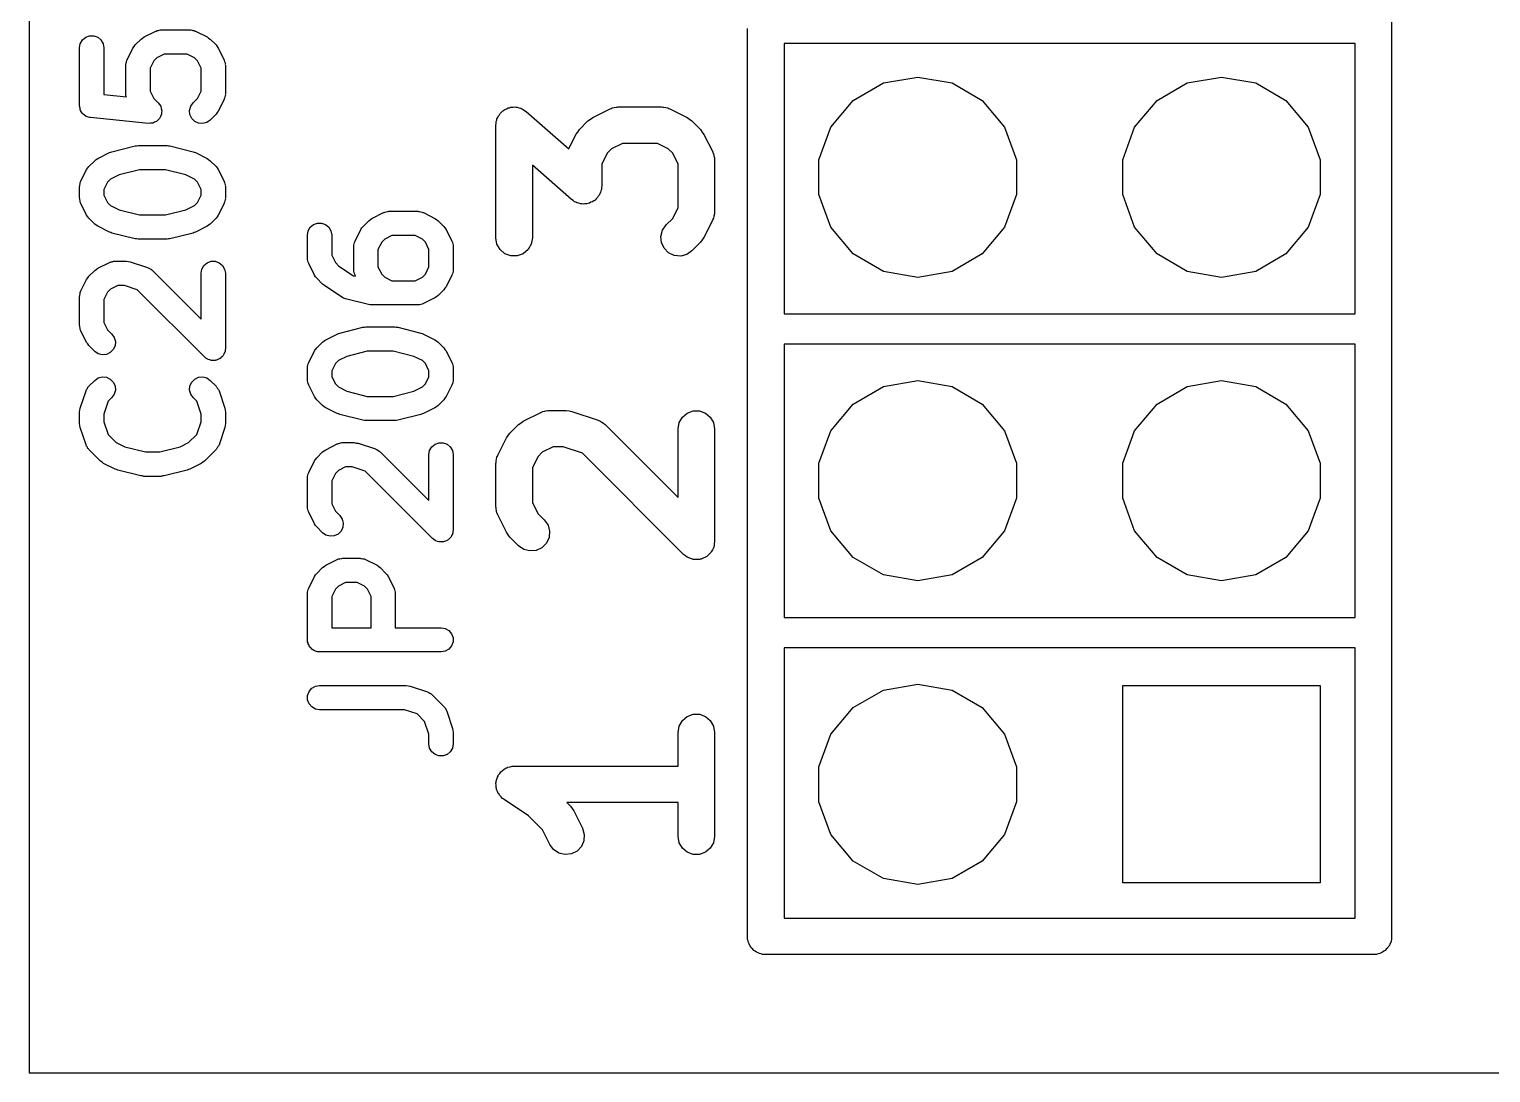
# Model space of a CAD drawing. Extents: x 51 to 149, y -134 to -32.
# Drawn here: x 127.19 to 139.41, y -124.33 to -115.6 of the extents above; entities that cross this region are included whole.
import ezdxf

# ---------------------------------------------------------------- set-up
doc = ezdxf.new("R2010")
doc.units = 0
doc.header["$MEASUREMENT"] = 0
doc.layers.add('BLACK', color=7, linetype='CONTINUOUS')

msp = doc.modelspace()

# ---------------------------------------------------------------- linework, layer by layer
at = {"layer": 'BLACK', "linetype": 'CONTINUOUS'}
for p, q in [((127.191, -114.427), (127.191, -124.333)), ((133.198, -123.163), (133.198, -115.597)), ((138.582, -115.543), (138.582, -123.217)), ((127.612, -115.757), (127.618, -115.723)), ((127.618, -115.723), (127.636, -115.692)), ((127.636, -115.692), (127.663, -115.669)), ((127.663, -115.669), (127.696, -115.657)), ((127.696, -115.657), (127.731, -115.657)), ((127.731, -115.657), (127.764, -115.669)), ((127.764, -115.669), (127.791, -115.692)), ((127.791, -115.692), (127.809, -115.723)), ((127.809, -115.723), (127.815, -115.757)), ((128.077, -115.734), (128.126, -115.686)), ((128.126, -115.686), (128.139, -115.676)), ((128.139, -115.676), (128.152, -115.667)), ((128.152, -115.667), (128.249, -115.618)), ((128.249, -115.618), (128.254, -115.617)), ((128.254, -115.617), (128.259, -115.614)), ((128.259, -115.614), (128.271, -115.612)), ((128.271, -115.612), (128.283, -115.608)), ((128.283, -115.608), (128.288, -115.609)), ((128.288, -115.609), (128.294, -115.607)), ((128.294, -115.607), (128.536, -115.607)), ((128.536, -115.607), (128.542, -115.609)), ((128.542, -115.609), (128.548, -115.608)), ((128.548, -115.608), (128.559, -115.612)), ((128.559, -115.612), (128.571, -115.614)), ((128.571, -115.614), (128.576, -115.617)), ((128.576, -115.617), (128.582, -115.618)), ((128.582, -115.618), (128.678, -115.667)), ((128.678, -115.667), (128.691, -115.676)), ((128.691, -115.676), (128.705, -115.686)), ((128.705, -115.686), (128.753, -115.734)), ((133.502, -115.722), (133.502, -117.983)), ((138.278, -115.722), (133.502, -115.722)), ((138.278, -117.983), (138.278, -115.722)), ((127.612, -116.241), (127.612, -115.757)), ((127.815, -115.757), (127.815, -116.149)), ((128.01, -115.857), (128.058, -115.76)), ((128.058, -115.76), (128.068, -115.747)), ((128.068, -115.747), (128.077, -115.734)), ((128.258, -115.841), (128.233, -115.866)), ((128.318, -115.811), (128.258, -115.841)), ((128.512, -115.811), (128.318, -115.811)), ((128.573, -115.841), (128.512, -115.811)), ((128.598, -115.866), (128.573, -115.841)), ((128.753, -115.734), (128.762, -115.747)), ((128.762, -115.747), (128.772, -115.76)), ((128.772, -115.76), (128.82, -115.857)), ((127.999, -115.903), (128, -115.897)), ((127.999, -116.145), (127.999, -115.903)), ((128, -115.891), (128.003, -115.88)), ((128, -115.897), (128, -115.891)), ((128.003, -115.88), (128.005, -115.868)), ((128.005, -115.868), (128.008, -115.863)), ((128.008, -115.863), (128.01, -115.857)), ((128.233, -115.866), (128.202, -115.927)), ((128.202, -115.927), (128.202, -116.121)), ((128.628, -115.927), (128.598, -115.866)), ((128.628, -116.121), (128.628, -115.927)), ((128.82, -115.857), (128.822, -115.863)), ((128.822, -115.863), (128.825, -115.868)), ((128.825, -115.868), (128.827, -115.88)), ((128.827, -115.88), (128.831, -115.891)), ((128.831, -115.891), (128.83, -115.897)), ((128.83, -115.897), (128.831, -115.903)), ((128.831, -115.903), (128.831, -116.145)), ((134.081, -116.198), (134.333, -116.052)), ((134.333, -116.052), (134.62, -116.002)), ((134.62, -116.002), (134.907, -116.052)), ((134.907, -116.052), (135.159, -116.198)), ((136.621, -116.198), (136.873, -116.052)), ((136.873, -116.052), (137.16, -116.002)), ((137.16, -116.002), (137.447, -116.052)), ((137.447, -116.052), (137.699, -116.198)), ((127.815, -116.149), (128.003, -116.168)), ((128, -116.15), (127.999, -116.145)), ((128, -116.156), (128, -116.15)), ((128.003, -116.168), (128, -116.156)), ((128.003, -116.168), (128.003, -116.168)), ((128.202, -116.121), (128.233, -116.181)), ((128.233, -116.181), (128.269, -116.218)), ((128.561, -116.218), (128.598, -116.181)), ((128.598, -116.181), (128.628, -116.121)), ((128.82, -116.19), (128.772, -116.287)), ((128.822, -116.184), (128.82, -116.19)), ((128.825, -116.179), (128.822, -116.184)), ((128.827, -116.168), (128.825, -116.179)), ((128.831, -116.156), (128.827, -116.168)), ((128.831, -116.145), (128.83, -116.15)), ((128.83, -116.15), (128.831, -116.156)), ((133.894, -116.421), (134.081, -116.198)), ((135.159, -116.198), (135.346, -116.421)), ((136.434, -116.421), (136.621, -116.198)), ((137.699, -116.198), (137.886, -116.421)), ((127.613, -116.245), (127.612, -116.241)), ((127.612, -116.249), (127.613, -116.245)), ((127.616, -116.262), (127.612, -116.249)), ((127.618, -116.276), (127.616, -116.262)), ((127.62, -116.279), (127.618, -116.276)), ((127.621, -116.283), (127.62, -116.279)), ((127.629, -116.295), (127.621, -116.283)), ((127.636, -116.307), (127.629, -116.295)), ((127.639, -116.309), (127.636, -116.307)), ((127.641, -116.312), (127.639, -116.309)), ((127.652, -116.32), (127.641, -116.312)), ((127.663, -116.329), (127.652, -116.32)), ((127.666, -116.331), (127.663, -116.329)), ((127.67, -116.333), (127.666, -116.331)), ((127.683, -116.337), (127.67, -116.333)), ((127.696, -116.341), (127.683, -116.337)), ((128.269, -116.218), (128.27, -116.218)), ((128.27, -116.218), (128.27, -116.219)), ((128.27, -116.219), (128.28, -116.233)), ((128.28, -116.233), (128.29, -116.247)), ((128.288, -116.332), (128.281, -116.348)), ((128.295, -116.317), (128.288, -116.332)), ((128.29, -116.247), (128.29, -116.247)), ((128.29, -116.247), (128.29, -116.248)), ((128.29, -116.248), (128.294, -116.264)), ((128.294, -116.264), (128.299, -116.281)), ((128.296, -116.316), (128.295, -116.317)), ((128.295, -116.317), (128.295, -116.317)), ((128.297, -116.299), (128.296, -116.316)), ((128.299, -116.282), (128.297, -116.299)), ((128.299, -116.281), (128.299, -116.281)), ((128.299, -116.281), (128.299, -116.282)), ((128.532, -116.281), (128.541, -116.247)), ((128.535, -116.316), (128.532, -116.281)), ((128.55, -116.348), (128.535, -116.316)), ((128.541, -116.247), (128.561, -116.218)), ((128.753, -116.313), (128.705, -116.362)), ((128.762, -116.3), (128.753, -116.313)), ((128.772, -116.287), (128.762, -116.3)), ((131.102, -116.352), (131.11, -116.34)), ((131.11, -116.34), (131.115, -116.326)), ((131.115, -116.326), (131.123, -116.317)), ((131.123, -116.317), (131.129, -116.307)), ((131.129, -116.307), (131.14, -116.297)), ((131.14, -116.297), (131.15, -116.286)), ((131.15, -116.286), (131.16, -116.28)), ((131.16, -116.28), (131.169, -116.273)), ((131.169, -116.273), (131.183, -116.267)), ((131.183, -116.267), (131.196, -116.26)), ((131.196, -116.26), (131.208, -116.259)), ((131.208, -116.259), (131.219, -116.254)), ((131.219, -116.254), (131.234, -116.254)), ((131.234, -116.254), (131.249, -116.252)), ((131.249, -116.252), (131.26, -116.254)), ((131.26, -116.254), (131.272, -116.254)), ((131.272, -116.254), (131.286, -116.26)), ((131.286, -116.26), (131.301, -116.262)), ((131.301, -116.262), (131.311, -116.269)), ((131.311, -116.269), (131.322, -116.273)), ((131.322, -116.273), (131.333, -116.282)), ((131.333, -116.282), (131.346, -116.29)), ((131.346, -116.29), (131.702, -116.602)), ((131.903, -116.341), (132.048, -116.268)), ((132.048, -116.268), (132.057, -116.266)), ((132.057, -116.266), (132.064, -116.261)), ((132.064, -116.261), (132.082, -116.258)), ((132.082, -116.258), (132.099, -116.253)), ((132.099, -116.253), (132.108, -116.254)), ((132.108, -116.254), (132.116, -116.252)), ((132.116, -116.252), (132.479, -116.252)), ((132.479, -116.252), (132.488, -116.254)), ((132.488, -116.254), (132.497, -116.253)), ((132.497, -116.253), (132.514, -116.258)), ((132.514, -116.258), (132.531, -116.261)), ((132.531, -116.261), (132.539, -116.266)), ((132.539, -116.266), (132.547, -116.268)), ((132.547, -116.268), (132.692, -116.341)), ((127.7, -116.341), (127.696, -116.341)), ((127.704, -116.342), (127.7, -116.341)), ((128.187, -116.391), (127.704, -116.342)), ((128.188, -116.391), (128.187, -116.391)), ((128.189, -116.391), (128.188, -116.391)), ((128.205, -116.389), (128.189, -116.391)), ((128.223, -116.388), (128.205, -116.389)), ((128.224, -116.388), (128.223, -116.388)), ((128.223, -116.388), (128.223, -116.388)), ((128.239, -116.381), (128.224, -116.388)), ((128.255, -116.374), (128.239, -116.381)), ((128.256, -116.373), (128.255, -116.373)), ((128.255, -116.373), (128.255, -116.374)), ((128.268, -116.361), (128.256, -116.373)), ((128.28, -116.349), (128.268, -116.361)), ((128.281, -116.348), (128.28, -116.348)), ((128.28, -116.348), (128.28, -116.349)), ((128.575, -116.373), (128.55, -116.348)), ((128.607, -116.388), (128.575, -116.373)), ((128.642, -116.391), (128.607, -116.388)), ((128.676, -116.382), (128.642, -116.391)), ((128.705, -116.362), (128.676, -116.382)), ((131.093, -116.405), (131.096, -116.39)), ((131.093, -117.348), (131.093, -116.405)), ((131.096, -116.375), (131.1, -116.364)), ((131.096, -116.39), (131.096, -116.375)), ((131.1, -116.364), (131.102, -116.352)), ((131.762, -116.482), (131.777, -116.462)), ((131.777, -116.462), (131.791, -116.442)), ((131.791, -116.442), (131.863, -116.369)), ((131.863, -116.369), (131.883, -116.355)), ((131.883, -116.355), (131.903, -116.341)), ((132.692, -116.341), (132.712, -116.355)), ((132.712, -116.355), (132.732, -116.369)), ((132.732, -116.369), (132.805, -116.442)), ((132.805, -116.442), (132.819, -116.462)), ((132.819, -116.462), (132.833, -116.482)), ((133.794, -116.694), (133.894, -116.421)), ((135.346, -116.421), (135.445, -116.694)), ((136.334, -116.694), (136.434, -116.421)), ((137.886, -116.421), (137.986, -116.694)), ((127.882, -116.627), (128.076, -116.578)), ((128.076, -116.578), (128.088, -116.577)), ((128.088, -116.577), (128.101, -116.575)), ((128.101, -116.575), (128.343, -116.575)), ((128.343, -116.575), (128.355, -116.577)), ((128.355, -116.577), (128.367, -116.578)), ((128.367, -116.578), (128.561, -116.627)), ((131.702, -116.602), (131.762, -116.482)), ((132.152, -116.557), (132.061, -116.602)), ((132.443, -116.557), (132.152, -116.557)), ((132.534, -116.602), (132.443, -116.557)), ((132.833, -116.482), (132.906, -116.627)), ((127.69, -116.75), (127.739, -116.702)), ((127.739, -116.702), (127.752, -116.692)), ((127.752, -116.692), (127.765, -116.683)), ((127.765, -116.683), (127.862, -116.634)), ((127.862, -116.634), (127.872, -116.631)), ((127.872, -116.631), (127.882, -116.627)), ((128.561, -116.627), (128.571, -116.631)), ((128.571, -116.631), (128.582, -116.634)), ((128.582, -116.634), (128.678, -116.683)), ((128.678, -116.683), (128.691, -116.692)), ((128.691, -116.692), (128.705, -116.702)), ((128.705, -116.702), (128.753, -116.75)), ((132.024, -116.64), (131.978, -116.731)), ((132.061, -116.602), (132.024, -116.64)), ((132.572, -116.64), (132.534, -116.602)), ((132.617, -116.731), (132.572, -116.64)), ((132.906, -116.627), (132.908, -116.635)), ((132.908, -116.635), (132.913, -116.643)), ((132.913, -116.643), (132.916, -116.66)), ((132.916, -116.66), (132.921, -116.677)), ((132.921, -116.677), (132.92, -116.686)), ((132.92, -116.686), (132.922, -116.695)), ((132.922, -116.695), (132.922, -117.13)), ((133.794, -116.986), (133.794, -116.694)), ((135.445, -116.694), (135.445, -116.986)), ((136.334, -116.986), (136.334, -116.694)), ((137.986, -116.694), (137.986, -116.986)), ((127.623, -116.873), (127.671, -116.776)), ((127.671, -116.776), (127.681, -116.763)), ((127.681, -116.763), (127.69, -116.75)), ((127.943, -116.821), (127.871, -116.857)), ((128.113, -116.778), (127.943, -116.821)), ((128.33, -116.778), (128.113, -116.778)), ((128.501, -116.821), (128.33, -116.778)), ((128.573, -116.857), (128.501, -116.821)), ((128.753, -116.75), (128.762, -116.763)), ((128.762, -116.763), (128.772, -116.776)), ((128.772, -116.776), (128.82, -116.873)), ((131.726, -117.027), (131.398, -116.74)), ((131.398, -116.74), (131.398, -117.348)), ((131.978, -116.731), (131.978, -116.913)), ((132.617, -117.094), (132.617, -116.731)), ((127.612, -116.919), (127.613, -116.913)), ((127.612, -117.015), (127.612, -116.919)), ((127.613, -116.907), (127.616, -116.896)), ((127.613, -116.913), (127.613, -116.907)), ((127.616, -116.896), (127.618, -116.884)), ((127.618, -116.884), (127.621, -116.879)), ((127.621, -116.879), (127.623, -116.873)), ((127.846, -116.882), (127.815, -116.943)), ((127.815, -116.943), (127.815, -116.991)), ((127.871, -116.857), (127.846, -116.882)), ((128.598, -116.882), (128.573, -116.857)), ((128.628, -116.943), (128.598, -116.882)), ((128.628, -116.991), (128.628, -116.943)), ((128.82, -116.873), (128.822, -116.879)), ((128.822, -116.879), (128.825, -116.884)), ((128.825, -116.884), (128.827, -116.896)), ((128.827, -116.896), (128.831, -116.907)), ((128.831, -116.907), (128.83, -116.913)), ((128.83, -116.913), (128.831, -116.919)), ((128.831, -116.919), (128.831, -117.015)), ((131.976, -116.942), (131.971, -116.953)), ((131.978, -116.913), (131.976, -116.927)), ((131.976, -116.927), (131.976, -116.942)), ((127.613, -117.021), (127.612, -117.015)), ((127.613, -117.027), (127.613, -117.021)), ((127.616, -117.038), (127.613, -117.027)), ((127.618, -117.05), (127.616, -117.038)), ((127.621, -117.055), (127.618, -117.05)), ((127.623, -117.061), (127.621, -117.055)), ((127.671, -117.158), (127.623, -117.061)), ((127.815, -116.991), (127.846, -117.052)), ((127.846, -117.052), (127.871, -117.077)), ((128.573, -117.077), (128.598, -117.052)), ((128.598, -117.052), (128.628, -116.991)), ((128.82, -117.061), (128.772, -117.158)), ((128.822, -117.055), (128.82, -117.061)), ((128.825, -117.05), (128.822, -117.055)), ((128.827, -117.038), (128.825, -117.05)), ((128.831, -117.027), (128.827, -117.038)), ((128.831, -117.015), (128.83, -117.021)), ((128.83, -117.021), (128.831, -117.027)), ((131.738, -117.035), (131.726, -117.027)), ((131.75, -117.045), (131.738, -117.035)), ((131.761, -117.049), (131.75, -117.045)), ((131.771, -117.055), (131.761, -117.049)), ((131.786, -117.058), (131.771, -117.055)), ((131.8, -117.063), (131.786, -117.058)), ((131.811, -117.063), (131.8, -117.063)), ((131.823, -117.065), (131.811, -117.063)), ((131.838, -117.063), (131.823, -117.065)), ((131.852, -117.063), (131.838, -117.063)), ((131.864, -117.059), (131.852, -117.063)), ((131.875, -117.057), (131.864, -117.059)), ((131.888, -117.05), (131.875, -117.057)), ((131.902, -117.045), (131.888, -117.05)), ((131.911, -117.037), (131.902, -117.045)), ((131.922, -117.031), (131.911, -117.037)), ((131.931, -117.02), (131.922, -117.031)), ((131.943, -117.011), (131.931, -117.02)), ((131.949, -117), (131.943, -117.011)), ((131.956, -116.991), (131.949, -117)), ((131.962, -116.978), (131.956, -116.991)), ((131.969, -116.965), (131.962, -116.978)), ((131.971, -116.953), (131.969, -116.965)), ((133.894, -117.259), (133.794, -116.986)), ((135.445, -116.986), (135.346, -117.259)), ((136.434, -117.259), (136.334, -116.986)), ((137.986, -116.986), (137.886, -117.259)), ((127.681, -117.171), (127.671, -117.158)), ((127.69, -117.184), (127.681, -117.171)), ((127.739, -117.232), (127.69, -117.184)), ((127.871, -117.077), (127.943, -117.113)), ((127.943, -117.113), (128.113, -117.156)), ((128.113, -117.156), (128.33, -117.156)), ((128.33, -117.156), (128.501, -117.113)), ((128.501, -117.113), (128.573, -117.077)), ((128.753, -117.184), (128.705, -117.232)), ((128.762, -117.171), (128.753, -117.184)), ((128.772, -117.158), (128.762, -117.171)), ((130.031, -117.204), (130.044, -117.194)), ((130.044, -117.194), (130.057, -117.185)), ((130.057, -117.185), (130.154, -117.136)), ((130.154, -117.136), (130.159, -117.135)), ((130.159, -117.135), (130.164, -117.132)), ((130.164, -117.132), (130.176, -117.13)), ((130.176, -117.13), (130.188, -117.126)), ((130.188, -117.126), (130.193, -117.126)), ((130.193, -117.126), (130.199, -117.125)), ((130.199, -117.125), (130.441, -117.125)), ((130.441, -117.125), (130.447, -117.126)), ((130.447, -117.126), (130.453, -117.126)), ((130.453, -117.126), (130.464, -117.13)), ((130.464, -117.13), (130.476, -117.132)), ((130.476, -117.132), (130.481, -117.135)), ((130.481, -117.135), (130.487, -117.136)), ((130.487, -117.136), (130.583, -117.185)), ((130.583, -117.185), (130.596, -117.194)), ((130.596, -117.194), (130.61, -117.204)), ((132.517, -117.24), (132.572, -117.185)), ((132.572, -117.185), (132.617, -117.094)), ((132.908, -117.19), (132.906, -117.198)), ((132.913, -117.182), (132.908, -117.19)), ((132.916, -117.165), (132.913, -117.182)), ((132.921, -117.148), (132.916, -117.165)), ((132.922, -117.13), (132.92, -117.139)), ((132.92, -117.139), (132.921, -117.148)), ((127.752, -117.242), (127.739, -117.232)), ((127.765, -117.251), (127.752, -117.242)), ((127.862, -117.3), (127.765, -117.251)), ((127.872, -117.303), (127.862, -117.3)), ((127.882, -117.307), (127.872, -117.303)), ((128.076, -117.356), (127.882, -117.307)), ((128.561, -117.307), (128.367, -117.356)), ((128.571, -117.303), (128.561, -117.307)), ((128.582, -117.3), (128.571, -117.303)), ((128.678, -117.251), (128.582, -117.3)), ((128.691, -117.242), (128.678, -117.251)), ((128.705, -117.232), (128.691, -117.242)), ((129.517, -117.324), (129.523, -117.289)), ((129.523, -117.289), (129.541, -117.259)), ((129.541, -117.259), (129.568, -117.236)), ((129.568, -117.236), (129.601, -117.224)), ((129.601, -117.224), (129.636, -117.224)), ((129.636, -117.224), (129.669, -117.236)), ((129.669, -117.236), (129.696, -117.259)), ((129.696, -117.259), (129.714, -117.289)), ((129.714, -117.289), (129.72, -117.324)), ((129.915, -117.375), (129.963, -117.278)), ((129.963, -117.278), (129.973, -117.265)), ((129.973, -117.265), (129.982, -117.252)), ((129.982, -117.252), (130.031, -117.204)), ((130.61, -117.204), (130.658, -117.252)), ((130.658, -117.252), (130.667, -117.265)), ((130.667, -117.265), (130.677, -117.278)), ((130.677, -117.278), (130.725, -117.375)), ((132.472, -117.335), (132.486, -117.284)), ((132.486, -117.284), (132.517, -117.24)), ((132.906, -117.198), (132.833, -117.344)), ((134.081, -117.482), (133.894, -117.259)), ((135.346, -117.259), (135.159, -117.482)), ((136.621, -117.482), (136.434, -117.259)), ((137.886, -117.259), (137.699, -117.482)), ((128.088, -117.357), (128.076, -117.356)), ((128.101, -117.359), (128.088, -117.357)), ((128.343, -117.359), (128.101, -117.359)), ((128.355, -117.357), (128.343, -117.359)), ((128.367, -117.356), (128.355, -117.357)), ((129.517, -117.517), (129.517, -117.324)), ((129.72, -117.324), (129.72, -117.493)), ((129.904, -117.421), (129.905, -117.415)), ((129.904, -117.614), (129.904, -117.421)), ((129.905, -117.409), (129.908, -117.398)), ((129.905, -117.415), (129.905, -117.409)), ((129.908, -117.398), (129.91, -117.386)), ((129.91, -117.386), (129.913, -117.381)), ((129.913, -117.381), (129.915, -117.375)), ((130.138, -117.384), (130.107, -117.445)), ((130.163, -117.359), (130.138, -117.384)), ((130.223, -117.329), (130.163, -117.359)), ((130.417, -117.329), (130.223, -117.329)), ((130.478, -117.359), (130.417, -117.329)), ((130.503, -117.384), (130.478, -117.359)), ((130.533, -117.445), (130.503, -117.384)), ((130.725, -117.375), (130.727, -117.381)), ((130.727, -117.381), (130.73, -117.386)), ((130.73, -117.386), (130.732, -117.398)), ((130.732, -117.398), (130.736, -117.409)), ((130.736, -117.409), (130.735, -117.415)), ((130.735, -117.415), (130.736, -117.421)), ((130.736, -117.421), (130.736, -117.614)), ((131.102, -117.4), (131.093, -117.348)), ((131.129, -117.446), (131.102, -117.4)), ((131.389, -117.4), (131.362, -117.446)), ((131.398, -117.348), (131.389, -117.4)), ((132.477, -117.387), (132.472, -117.335)), ((132.499, -117.435), (132.477, -117.387)), ((132.537, -117.473), (132.499, -117.435)), ((132.805, -117.383), (132.732, -117.456)), ((132.819, -117.363), (132.805, -117.383)), ((132.833, -117.344), (132.819, -117.363)), ((127.765, -117.602), (127.862, -117.553)), ((127.862, -117.553), (127.867, -117.552)), ((127.867, -117.552), (127.872, -117.549)), ((127.872, -117.549), (127.884, -117.547)), ((127.884, -117.547), (127.896, -117.543)), ((127.896, -117.543), (127.901, -117.544)), ((127.901, -117.544), (127.907, -117.543)), ((127.907, -117.543), (128.004, -117.543)), ((128.004, -117.543), (128.02, -117.546)), ((128.02, -117.546), (128.036, -117.548)), ((128.036, -117.548), (128.181, -117.596)), ((128.652, -117.579), (128.679, -117.556)), ((128.679, -117.556), (128.712, -117.544)), ((128.712, -117.544), (128.747, -117.544)), ((128.747, -117.544), (128.78, -117.556)), ((128.78, -117.556), (128.807, -117.579)), ((129.518, -117.523), (129.517, -117.517)), ((129.518, -117.529), (129.518, -117.523)), ((129.521, -117.54), (129.518, -117.529)), ((129.523, -117.552), (129.521, -117.54)), ((129.526, -117.557), (129.523, -117.552)), ((129.528, -117.563), (129.526, -117.557)), ((129.72, -117.493), (129.751, -117.554)), ((129.751, -117.554), (129.78, -117.584)), ((130.107, -117.445), (130.107, -117.59)), ((130.533, -117.59), (130.533, -117.445)), ((131.169, -117.48), (131.129, -117.446)), ((131.219, -117.498), (131.169, -117.48)), ((131.272, -117.498), (131.219, -117.498)), ((131.322, -117.48), (131.272, -117.498)), ((131.362, -117.446), (131.322, -117.48)), ((132.585, -117.495), (132.537, -117.473)), ((132.638, -117.5), (132.585, -117.495)), ((132.689, -117.486), (132.638, -117.5)), ((132.732, -117.456), (132.689, -117.486)), ((134.333, -117.628), (134.081, -117.482)), ((135.159, -117.482), (134.907, -117.628)), ((136.873, -117.628), (136.621, -117.482)), ((137.699, -117.482), (137.447, -117.628)), ((127.671, -117.696), (127.681, -117.683)), ((127.681, -117.683), (127.69, -117.669)), ((127.69, -117.669), (127.739, -117.621)), ((127.739, -117.621), (127.752, -117.612)), ((127.752, -117.612), (127.765, -117.602)), ((128.181, -117.596), (128.186, -117.599)), ((128.186, -117.599), (128.192, -117.601)), ((128.192, -117.601), (128.202, -117.607)), ((128.202, -117.607), (128.212, -117.613)), ((128.212, -117.613), (128.216, -117.618)), ((128.216, -117.618), (128.221, -117.621)), ((128.221, -117.621), (128.628, -118.028)), ((128.628, -117.644), (128.634, -117.61)), ((128.628, -118.028), (128.628, -117.644)), ((128.634, -117.61), (128.652, -117.579)), ((128.807, -117.579), (128.825, -117.61)), ((128.825, -117.61), (128.831, -117.644)), ((128.831, -117.644), (128.831, -118.273)), ((129.576, -117.66), (129.528, -117.563)), ((129.586, -117.673), (129.576, -117.66)), ((129.595, -117.686), (129.586, -117.673)), ((129.78, -117.584), (129.902, -117.665)), ((129.902, -117.665), (129.92, -117.669)), ((129.905, -117.62), (129.904, -117.614)), ((129.905, -117.626), (129.905, -117.62)), ((129.908, -117.637), (129.905, -117.626)), ((129.91, -117.649), (129.908, -117.637)), ((129.913, -117.654), (129.91, -117.649)), ((129.915, -117.66), (129.913, -117.654)), ((129.92, -117.669), (129.915, -117.66)), ((130.107, -117.59), (130.138, -117.651)), ((130.138, -117.651), (130.163, -117.676)), ((130.163, -117.676), (130.223, -117.706)), ((130.417, -117.706), (130.478, -117.676)), ((130.478, -117.676), (130.503, -117.651)), ((130.503, -117.651), (130.533, -117.59)), ((130.725, -117.66), (130.677, -117.756)), ((130.727, -117.654), (130.725, -117.66)), ((130.73, -117.649), (130.727, -117.654)), ((130.732, -117.637), (130.73, -117.649)), ((130.736, -117.626), (130.732, -117.637)), ((130.736, -117.614), (130.735, -117.62)), ((130.735, -117.62), (130.736, -117.626)), ((134.62, -117.678), (134.333, -117.628)), ((134.907, -117.628), (134.62, -117.678)), ((137.16, -117.678), (136.873, -117.628)), ((137.447, -117.628), (137.16, -117.678)), ((127.616, -117.815), (127.618, -117.803)), ((127.618, -117.803), (127.621, -117.798)), ((127.621, -117.798), (127.623, -117.792)), ((127.623, -117.792), (127.671, -117.696)), ((127.846, -117.801), (127.815, -117.862)), ((127.871, -117.776), (127.846, -117.801)), ((127.931, -117.746), (127.871, -117.776)), ((127.987, -117.746), (127.931, -117.746)), ((128.094, -117.782), (127.987, -117.746)), ((128.658, -118.345), (128.094, -117.782)), ((129.644, -117.734), (129.595, -117.686)), ((129.652, -117.74), (129.644, -117.734)), ((129.659, -117.747), (129.652, -117.74)), ((129.804, -117.844), (129.659, -117.747)), ((130.223, -117.706), (130.417, -117.706)), ((130.658, -117.783), (130.61, -117.831)), ((130.667, -117.769), (130.658, -117.783)), ((130.677, -117.756), (130.667, -117.769)), ((127.612, -117.838), (127.613, -117.832)), ((127.612, -118.08), (127.612, -117.838)), ((127.613, -117.826), (127.616, -117.815)), ((127.613, -117.832), (127.613, -117.826)), ((127.815, -117.862), (127.815, -118.056)), ((129.82, -117.851), (129.804, -117.844)), ((129.836, -117.858), (129.82, -117.851)), ((130.029, -117.906), (129.836, -117.858)), ((130.042, -117.907), (130.029, -117.906)), ((130.054, -117.909), (130.042, -117.907)), ((130.441, -117.909), (130.054, -117.909)), ((130.447, -117.908), (130.441, -117.909)), ((130.453, -117.909), (130.447, -117.908)), ((130.464, -117.905), (130.453, -117.909)), ((130.476, -117.903), (130.464, -117.905)), ((130.481, -117.9), (130.476, -117.903)), ((130.487, -117.898), (130.481, -117.9)), ((130.583, -117.85), (130.487, -117.898)), ((130.596, -117.84), (130.583, -117.85)), ((130.61, -117.831), (130.596, -117.84)), ((133.502, -117.983), (138.278, -117.983)), ((127.613, -118.086), (127.612, -118.08)), ((127.613, -118.091), (127.613, -118.086)), ((127.616, -118.103), (127.613, -118.091)), ((127.618, -118.115), (127.616, -118.103)), ((127.621, -118.12), (127.618, -118.115)), ((127.623, -118.125), (127.621, -118.12)), ((127.671, -118.222), (127.623, -118.125)), ((127.815, -118.056), (127.846, -118.116)), ((127.846, -118.116), (127.882, -118.153)), ((127.882, -118.153), (127.902, -118.182)), ((129.67, -118.201), (129.767, -118.152)), ((129.767, -118.152), (129.777, -118.149)), ((129.777, -118.149), (129.787, -118.144)), ((129.787, -118.144), (129.981, -118.096)), ((129.981, -118.096), (129.993, -118.095)), ((129.993, -118.095), (130.006, -118.093)), ((130.006, -118.093), (130.248, -118.093)), ((130.248, -118.093), (130.26, -118.095)), ((130.26, -118.095), (130.272, -118.096)), ((130.272, -118.096), (130.466, -118.144)), ((130.466, -118.144), (130.476, -118.149)), ((130.476, -118.149), (130.487, -118.152)), ((130.487, -118.152), (130.583, -118.201)), ((127.681, -118.235), (127.671, -118.222)), ((127.69, -118.248), (127.681, -118.235)), ((127.739, -118.297), (127.69, -118.248)), ((127.894, -118.283), (127.869, -118.308)), ((127.909, -118.251), (127.894, -118.283)), ((127.902, -118.182), (127.912, -118.216)), ((127.912, -118.216), (127.909, -118.251)), ((128.829, -118.286), (128.828, -118.3)), ((128.831, -118.273), (128.829, -118.286)), ((129.528, -118.391), (129.576, -118.294)), ((129.576, -118.294), (129.586, -118.281)), ((129.586, -118.281), (129.595, -118.268)), ((129.595, -118.268), (129.644, -118.22)), ((129.644, -118.22), (129.657, -118.21)), ((129.657, -118.21), (129.67, -118.201)), ((130.583, -118.201), (130.596, -118.21)), ((130.596, -118.21), (130.61, -118.22)), ((130.61, -118.22), (130.658, -118.268)), ((130.658, -118.268), (130.667, -118.281)), ((130.667, -118.281), (130.677, -118.294)), ((130.677, -118.294), (130.725, -118.391)), ((133.502, -118.237), (133.502, -120.523)), ((138.278, -118.237), (133.502, -118.237)), ((138.278, -120.523), (138.278, -118.237)), ((127.767, -118.317), (127.739, -118.297)), ((127.802, -118.326), (127.767, -118.317)), ((127.837, -118.323), (127.802, -118.326)), ((127.869, -118.308), (127.837, -118.323)), ((128.669, -118.353), (128.658, -118.345)), ((128.679, -118.361), (128.669, -118.353)), ((128.683, -118.363), (128.679, -118.361)), ((128.687, -118.365), (128.683, -118.363)), ((128.7, -118.369), (128.687, -118.365)), ((128.712, -118.373), (128.7, -118.369)), ((128.716, -118.373), (128.712, -118.373)), ((128.721, -118.374), (128.716, -118.373)), ((128.734, -118.373), (128.721, -118.374)), ((128.747, -118.373), (128.734, -118.373)), ((128.751, -118.372), (128.747, -118.373)), ((128.756, -118.371), (128.751, -118.372)), ((128.768, -118.366), (128.756, -118.371)), ((128.78, -118.361), (128.768, -118.366)), ((128.784, -118.358), (128.78, -118.361)), ((128.788, -118.357), (128.784, -118.358)), ((128.797, -118.347), (128.788, -118.357)), ((128.807, -118.339), (128.797, -118.347)), ((128.81, -118.335), (128.807, -118.339)), ((128.813, -118.332), (128.81, -118.335)), ((128.818, -118.32), (128.813, -118.332)), ((128.825, -118.308), (128.818, -118.32)), ((128.826, -118.304), (128.825, -118.308)), ((128.828, -118.3), (128.826, -118.304)), ((129.518, -118.425), (129.521, -118.414)), ((129.521, -118.414), (129.523, -118.402)), ((129.523, -118.402), (129.526, -118.397)), ((129.526, -118.397), (129.528, -118.391)), ((129.751, -118.4), (129.72, -118.461)), ((129.776, -118.375), (129.751, -118.4)), ((129.848, -118.339), (129.776, -118.375)), ((130.018, -118.296), (129.848, -118.339)), ((130.235, -118.296), (130.018, -118.296)), ((130.406, -118.339), (130.235, -118.296)), ((130.478, -118.375), (130.406, -118.339)), ((130.503, -118.4), (130.478, -118.375)), ((130.533, -118.461), (130.503, -118.4)), ((130.725, -118.391), (130.727, -118.397)), ((130.727, -118.397), (130.73, -118.402)), ((130.73, -118.402), (130.732, -118.414)), ((130.732, -118.414), (130.736, -118.425)), ((127.739, -118.54), (127.767, -118.52)), ((127.767, -118.52), (127.802, -118.511)), ((127.802, -118.511), (127.837, -118.514)), ((127.837, -118.514), (127.869, -118.529)), ((127.869, -118.529), (127.894, -118.554)), ((128.55, -118.554), (128.575, -118.529)), ((128.575, -118.529), (128.607, -118.514)), ((128.607, -118.514), (128.642, -118.511)), ((128.642, -118.511), (128.676, -118.52)), ((128.676, -118.52), (128.705, -118.54)), ((129.517, -118.437), (129.518, -118.431)), ((129.517, -118.533), (129.517, -118.437)), ((129.518, -118.539), (129.517, -118.533)), ((129.518, -118.431), (129.518, -118.425)), ((129.518, -118.545), (129.518, -118.539)), ((129.72, -118.461), (129.72, -118.509)), ((129.72, -118.509), (129.751, -118.57)), ((130.503, -118.57), (130.533, -118.509)), ((130.533, -118.509), (130.533, -118.461)), ((130.736, -118.425), (130.735, -118.431)), ((130.735, -118.431), (130.736, -118.437)), ((130.736, -118.533), (130.735, -118.539)), ((130.735, -118.539), (130.736, -118.545)), ((130.736, -118.437), (130.736, -118.533)), ((127.617, -118.773), (127.666, -118.628)), ((127.666, -118.628), (127.668, -118.623)), ((127.668, -118.623), (127.67, -118.617)), ((127.67, -118.617), (127.677, -118.608)), ((127.677, -118.608), (127.682, -118.597)), ((127.682, -118.597), (127.687, -118.593)), ((127.687, -118.593), (127.69, -118.588)), ((127.69, -118.588), (127.739, -118.54)), ((127.902, -118.655), (127.882, -118.684)), ((127.894, -118.554), (127.909, -118.586)), ((127.912, -118.621), (127.902, -118.655)), ((127.909, -118.586), (127.912, -118.621)), ((128.532, -118.621), (128.535, -118.586)), ((128.541, -118.655), (128.532, -118.621)), ((128.535, -118.586), (128.55, -118.554)), ((128.561, -118.684), (128.541, -118.655)), ((128.705, -118.54), (128.753, -118.588)), ((128.753, -118.588), (128.756, -118.593)), ((128.756, -118.593), (128.761, -118.597)), ((128.761, -118.597), (128.766, -118.608)), ((128.766, -118.608), (128.773, -118.617)), ((128.773, -118.617), (128.775, -118.623)), ((128.775, -118.623), (128.778, -118.628)), ((128.778, -118.628), (128.826, -118.773)), ((129.521, -118.556), (129.518, -118.545)), ((129.523, -118.568), (129.521, -118.556)), ((129.526, -118.573), (129.523, -118.568)), ((129.528, -118.579), (129.526, -118.573)), ((129.576, -118.676), (129.528, -118.579)), ((129.751, -118.57), (129.776, -118.595)), ((129.776, -118.595), (129.848, -118.631)), ((129.848, -118.631), (130.018, -118.674)), ((130.235, -118.674), (130.406, -118.631)), ((130.406, -118.631), (130.478, -118.595)), ((130.478, -118.595), (130.503, -118.57)), ((130.725, -118.579), (130.677, -118.676)), ((130.727, -118.573), (130.725, -118.579)), ((130.73, -118.568), (130.727, -118.573)), ((130.732, -118.556), (130.73, -118.568)), ((130.736, -118.545), (130.732, -118.556)), ((134.081, -118.738), (134.333, -118.592)), ((134.333, -118.592), (134.62, -118.542)), ((134.62, -118.542), (134.907, -118.592)), ((134.907, -118.592), (135.159, -118.738)), ((136.621, -118.738), (136.873, -118.592)), ((136.873, -118.592), (137.16, -118.542)), ((137.16, -118.542), (137.447, -118.592)), ((137.447, -118.592), (137.699, -118.738)), ((127.615, -118.789), (127.617, -118.773)), ((127.851, -118.715), (127.815, -118.822)), ((127.882, -118.684), (127.851, -118.715)), ((128.592, -118.715), (128.561, -118.684)), ((128.628, -118.822), (128.592, -118.715)), ((128.826, -118.773), (128.828, -118.789)), ((129.586, -118.689), (129.576, -118.676)), ((129.595, -118.702), (129.586, -118.689)), ((129.644, -118.75), (129.595, -118.702)), ((129.657, -118.76), (129.644, -118.75)), ((129.67, -118.769), (129.657, -118.76)), ((129.767, -118.818), (129.67, -118.769)), ((130.018, -118.674), (130.235, -118.674)), ((130.583, -118.769), (130.487, -118.818)), ((130.596, -118.76), (130.583, -118.769)), ((130.61, -118.75), (130.596, -118.76)), ((130.658, -118.702), (130.61, -118.75)), ((130.667, -118.689), (130.658, -118.702)), ((130.677, -118.676), (130.667, -118.689)), ((133.894, -118.961), (134.081, -118.738)), ((135.159, -118.738), (135.346, -118.961)), ((136.434, -118.961), (136.621, -118.738)), ((137.699, -118.738), (137.886, -118.961)), ((127.612, -118.805), (127.615, -118.789)), ((127.612, -118.902), (127.612, -118.805)), ((127.615, -118.918), (127.612, -118.902)), ((127.815, -118.822), (127.815, -118.886)), ((127.815, -118.886), (127.851, -118.992)), ((128.592, -118.992), (128.628, -118.886)), ((128.628, -118.886), (128.628, -118.822)), ((128.828, -118.789), (128.831, -118.805)), ((128.831, -118.902), (128.828, -118.918)), ((128.831, -118.805), (128.831, -118.902)), ((129.777, -118.821), (129.767, -118.818)), ((129.787, -118.825), (129.777, -118.821)), ((129.981, -118.874), (129.787, -118.825)), ((129.993, -118.875), (129.981, -118.874)), ((130.006, -118.877), (129.993, -118.875)), ((130.248, -118.877), (130.006, -118.877)), ((130.26, -118.875), (130.248, -118.877)), ((130.272, -118.874), (130.26, -118.875)), ((130.466, -118.825), (130.272, -118.874)), ((130.476, -118.821), (130.466, -118.825)), ((130.487, -118.818), (130.476, -118.821)), ((131.283, -118.909), (131.303, -118.895)), ((131.303, -118.895), (131.322, -118.881)), ((131.322, -118.881), (131.468, -118.808)), ((131.468, -118.808), (131.476, -118.806)), ((131.476, -118.806), (131.484, -118.801)), ((131.484, -118.801), (131.501, -118.798)), ((131.501, -118.798), (131.518, -118.793)), ((131.518, -118.793), (131.527, -118.794)), ((131.527, -118.794), (131.536, -118.792)), ((131.536, -118.792), (131.681, -118.792)), ((131.681, -118.792), (131.705, -118.796)), ((131.705, -118.796), (131.729, -118.8)), ((131.729, -118.8), (131.947, -118.873)), ((131.947, -118.873), (131.954, -118.877)), ((131.954, -118.877), (131.963, -118.879)), ((131.963, -118.879), (131.978, -118.889)), ((131.978, -118.889), (131.993, -118.898)), ((131.993, -118.898), (131.999, -118.904)), ((131.999, -118.904), (132.006, -118.909)), ((132.617, -118.945), (132.626, -118.892)), ((132.626, -118.892), (132.653, -118.847)), ((132.653, -118.847), (132.693, -118.813)), ((132.693, -118.813), (132.743, -118.794)), ((132.743, -118.794), (132.796, -118.794)), ((132.796, -118.794), (132.846, -118.813)), ((132.846, -118.813), (132.886, -118.847)), ((132.886, -118.847), (132.913, -118.892)), ((132.913, -118.892), (132.922, -118.945)), ((127.617, -118.934), (127.615, -118.918)), ((127.666, -119.08), (127.617, -118.934)), ((127.851, -118.992), (127.919, -119.061)), ((128.524, -119.061), (128.592, -118.992)), ((128.826, -118.934), (128.778, -119.08)), ((128.828, -118.918), (128.826, -118.934)), ((131.109, -119.167), (131.182, -119.022)), ((131.182, -119.022), (131.196, -119.002)), ((131.196, -119.002), (131.21, -118.982)), ((131.21, -118.982), (131.283, -118.909)), ((132.006, -118.909), (132.617, -119.52)), ((132.617, -119.52), (132.617, -118.945)), ((132.922, -118.945), (132.922, -119.888)), ((133.794, -119.234), (133.894, -118.961)), ((135.346, -118.961), (135.445, -119.234)), ((136.334, -119.234), (136.434, -118.961)), ((137.886, -118.961), (137.986, -119.234)), ((127.668, -119.085), (127.666, -119.08)), ((127.67, -119.09), (127.668, -119.085)), ((127.677, -119.1), (127.67, -119.09)), ((127.682, -119.111), (127.677, -119.1)), ((127.687, -119.114), (127.682, -119.111)), ((127.69, -119.119), (127.687, -119.114)), ((127.787, -119.216), (127.69, -119.119)), ((127.919, -119.061), (127.991, -119.097)), ((127.991, -119.097), (128.162, -119.139)), ((128.162, -119.139), (128.282, -119.139)), ((128.282, -119.139), (128.452, -119.097)), ((128.452, -119.097), (128.524, -119.061)), ((128.753, -119.119), (128.656, -119.216)), ((128.756, -119.114), (128.753, -119.119)), ((128.761, -119.111), (128.756, -119.114)), ((128.766, -119.1), (128.761, -119.111)), ((128.773, -119.09), (128.766, -119.1)), ((128.775, -119.085), (128.773, -119.09)), ((128.778, -119.08), (128.775, -119.085)), ((129.595, -119.187), (129.644, -119.139)), ((129.644, -119.139), (129.657, -119.129)), ((129.657, -119.129), (129.67, -119.12)), ((129.67, -119.12), (129.767, -119.071)), ((129.767, -119.071), (129.772, -119.07)), ((129.772, -119.07), (129.777, -119.067)), ((129.777, -119.067), (129.789, -119.065)), ((129.789, -119.065), (129.801, -119.061)), ((129.801, -119.061), (129.806, -119.062)), ((129.806, -119.062), (129.812, -119.061)), ((129.812, -119.061), (129.909, -119.061)), ((129.909, -119.061), (129.925, -119.064)), ((129.925, -119.064), (129.941, -119.066)), ((129.941, -119.066), (130.086, -119.114)), ((130.086, -119.114), (130.091, -119.117)), ((130.091, -119.117), (130.097, -119.119)), ((130.097, -119.119), (130.107, -119.125)), ((130.107, -119.125), (130.117, -119.131)), ((130.117, -119.131), (130.121, -119.135)), ((130.121, -119.135), (130.126, -119.139)), ((130.126, -119.139), (130.533, -119.546)), ((130.533, -119.162), (130.539, -119.128)), ((130.539, -119.128), (130.557, -119.097)), ((130.557, -119.097), (130.584, -119.074)), ((130.584, -119.074), (130.617, -119.062)), ((130.617, -119.062), (130.652, -119.062)), ((130.652, -119.062), (130.685, -119.074)), ((130.685, -119.074), (130.712, -119.097)), ((130.712, -119.097), (130.73, -119.128)), ((130.73, -119.128), (130.736, -119.162)), ((131.481, -119.142), (131.443, -119.18)), ((131.572, -119.097), (131.481, -119.142)), ((131.656, -119.097), (131.572, -119.097)), ((131.816, -119.15), (131.656, -119.097)), ((132.662, -119.996), (131.816, -119.15)), ((127.8, -119.225), (127.787, -119.216)), ((127.813, -119.235), (127.8, -119.225)), ((127.91, -119.283), (127.813, -119.235)), ((128.63, -119.235), (128.533, -119.283)), ((128.643, -119.225), (128.63, -119.235)), ((128.656, -119.216), (128.643, -119.225)), ((129.528, -119.31), (129.576, -119.214)), ((129.576, -119.214), (129.586, -119.201)), ((129.586, -119.201), (129.595, -119.187)), ((129.836, -119.264), (129.776, -119.294)), ((129.892, -119.264), (129.836, -119.264)), ((129.999, -119.299), (129.892, -119.264)), ((130.533, -119.546), (130.533, -119.162)), ((130.736, -119.162), (130.736, -119.791)), ((131.093, -119.235), (131.095, -119.226)), ((131.093, -119.598), (131.093, -119.235)), ((131.094, -119.217), (131.099, -119.2)), ((131.095, -119.226), (131.094, -119.217)), ((131.099, -119.2), (131.102, -119.183)), ((131.102, -119.183), (131.107, -119.175)), ((131.107, -119.175), (131.109, -119.167)), ((131.443, -119.18), (131.398, -119.271)), ((131.398, -119.271), (131.398, -119.562)), ((133.794, -119.526), (133.794, -119.234)), ((135.445, -119.234), (135.445, -119.526)), ((136.334, -119.526), (136.334, -119.234)), ((137.986, -119.234), (137.986, -119.526)), ((127.921, -119.287), (127.91, -119.283)), ((127.931, -119.291), (127.921, -119.287)), ((128.124, -119.339), (127.931, -119.291)), ((128.137, -119.34), (128.124, -119.339)), ((128.149, -119.343), (128.137, -119.34)), ((128.294, -119.343), (128.149, -119.343)), ((128.306, -119.34), (128.294, -119.343)), ((128.319, -119.339), (128.306, -119.34)), ((128.512, -119.291), (128.319, -119.339)), ((128.523, -119.287), (128.512, -119.291)), ((128.533, -119.283), (128.523, -119.287)), ((129.517, -119.356), (129.518, -119.35)), ((129.517, -119.598), (129.517, -119.356)), ((129.518, -119.344), (129.521, -119.333)), ((129.518, -119.35), (129.518, -119.344)), ((129.521, -119.333), (129.523, -119.321)), ((129.523, -119.321), (129.526, -119.316)), ((129.526, -119.316), (129.528, -119.31)), ((129.751, -119.319), (129.72, -119.38)), ((129.72, -119.38), (129.72, -119.574)), ((129.776, -119.294), (129.751, -119.319)), ((130.563, -119.863), (129.999, -119.299)), ((129.518, -119.603), (129.517, -119.598)), ((129.518, -119.609), (129.518, -119.603)), ((129.521, -119.621), (129.518, -119.609)), ((129.523, -119.632), (129.521, -119.621)), ((129.526, -119.638), (129.523, -119.632)), ((129.528, -119.643), (129.526, -119.638)), ((129.72, -119.574), (129.751, -119.634)), ((129.751, -119.634), (129.787, -119.671)), ((131.095, -119.606), (131.093, -119.598)), ((131.094, -119.615), (131.095, -119.606)), ((131.099, -119.632), (131.094, -119.615)), ((131.102, -119.65), (131.099, -119.632)), ((131.398, -119.562), (131.443, -119.653)), ((133.894, -119.799), (133.794, -119.526)), ((135.445, -119.526), (135.346, -119.799)), ((136.434, -119.799), (136.334, -119.526)), ((137.986, -119.526), (137.886, -119.799)), ((129.576, -119.74), (129.528, -119.643)), ((129.586, -119.753), (129.576, -119.74)), ((129.595, -119.766), (129.586, -119.753)), ((129.787, -119.671), (129.807, -119.7)), ((129.807, -119.7), (129.817, -119.734)), ((129.817, -119.734), (129.814, -119.769)), ((131.107, -119.657), (131.102, -119.65)), ((131.109, -119.666), (131.107, -119.657)), ((131.182, -119.811), (131.109, -119.666)), ((131.443, -119.653), (131.498, -119.708)), ((131.498, -119.708), (131.529, -119.751)), ((131.529, -119.751), (131.542, -119.802)), ((129.644, -119.815), (129.595, -119.766)), ((129.672, -119.835), (129.644, -119.815)), ((129.707, -119.844), (129.672, -119.835)), ((129.742, -119.841), (129.707, -119.844)), ((129.774, -119.826), (129.742, -119.841)), ((129.799, -119.801), (129.774, -119.826)), ((129.814, -119.769), (129.799, -119.801)), ((130.574, -119.871), (130.563, -119.863)), ((130.584, -119.879), (130.574, -119.871)), ((130.588, -119.881), (130.584, -119.879)), ((130.592, -119.883), (130.588, -119.881)), ((130.605, -119.887), (130.592, -119.883)), ((130.673, -119.884), (130.661, -119.889)), ((130.685, -119.879), (130.673, -119.884)), ((130.689, -119.876), (130.685, -119.879)), ((130.693, -119.874), (130.689, -119.876)), ((130.702, -119.865), (130.693, -119.874)), ((130.712, -119.857), (130.702, -119.865)), ((130.715, -119.853), (130.712, -119.857)), ((130.718, -119.85), (130.715, -119.853)), ((130.723, -119.837), (130.718, -119.85)), ((130.73, -119.826), (130.723, -119.837)), ((130.731, -119.822), (130.73, -119.826)), ((130.733, -119.818), (130.731, -119.822)), ((130.734, -119.804), (130.733, -119.818)), ((130.736, -119.791), (130.734, -119.804)), ((131.196, -119.831), (131.182, -119.811)), ((131.21, -119.851), (131.196, -119.831)), ((131.283, -119.923), (131.21, -119.851)), ((131.538, -119.855), (131.515, -119.903)), ((131.542, -119.802), (131.538, -119.855)), ((134.081, -120.022), (133.894, -119.799)), ((135.346, -119.799), (135.159, -120.022)), ((136.621, -120.022), (136.434, -119.799)), ((137.886, -119.799), (137.699, -120.022)), ((130.617, -119.891), (130.605, -119.887)), ((130.621, -119.891), (130.617, -119.891)), ((130.626, -119.892), (130.621, -119.891)), ((130.639, -119.891), (130.626, -119.892)), ((130.652, -119.891), (130.639, -119.891)), ((130.656, -119.89), (130.652, -119.891)), ((130.661, -119.889), (130.656, -119.89)), ((131.326, -119.954), (131.283, -119.923)), ((131.377, -119.967), (131.326, -119.954)), ((131.43, -119.963), (131.377, -119.967)), ((131.478, -119.94), (131.43, -119.963)), ((131.515, -119.903), (131.478, -119.94)), ((132.678, -120.007), (132.662, -119.996)), ((132.871, -119.999), (132.857, -120.013)), ((132.886, -119.986), (132.871, -119.999)), ((132.89, -119.98), (132.886, -119.986)), ((132.894, -119.975), (132.89, -119.98)), ((132.903, -119.957), (132.894, -119.975)), ((132.913, -119.94), (132.903, -119.957)), ((132.914, -119.934), (132.913, -119.94)), ((132.917, -119.927), (132.914, -119.934)), ((132.918, -119.908), (132.917, -119.927)), ((132.922, -119.888), (132.918, -119.908)), ((129.595, -120.155), (129.644, -120.106)), ((129.644, -120.106), (129.657, -120.097)), ((129.657, -120.097), (129.67, -120.087)), ((129.67, -120.087), (129.767, -120.039)), ((129.767, -120.039), (129.772, -120.037)), ((129.772, -120.037), (129.777, -120.034)), ((129.777, -120.034), (129.789, -120.032)), ((129.789, -120.032), (129.801, -120.029)), ((129.801, -120.029), (129.806, -120.029)), ((129.806, -120.029), (129.812, -120.028)), ((129.812, -120.028), (129.957, -120.028)), ((129.957, -120.028), (129.963, -120.029)), ((129.963, -120.029), (129.969, -120.029)), ((129.969, -120.029), (129.98, -120.032)), ((129.98, -120.032), (129.992, -120.034)), ((129.992, -120.034), (129.997, -120.037)), ((129.997, -120.037), (130.003, -120.039)), ((130.003, -120.039), (130.099, -120.087)), ((130.099, -120.087), (130.113, -120.097)), ((130.113, -120.097), (130.126, -120.106)), ((130.126, -120.106), (130.174, -120.155)), ((132.693, -120.02), (132.678, -120.007)), ((132.7, -120.022), (132.693, -120.02)), ((132.705, -120.026), (132.7, -120.022)), ((132.724, -120.031), (132.705, -120.026)), ((132.743, -120.038), (132.724, -120.031)), ((132.75, -120.038), (132.743, -120.038)), ((132.756, -120.04), (132.75, -120.038)), ((132.776, -120.038), (132.756, -120.04)), ((132.796, -120.038), (132.776, -120.038)), ((132.802, -120.036), (132.796, -120.038)), ((132.809, -120.035), (132.802, -120.036)), ((132.827, -120.027), (132.809, -120.035)), ((132.846, -120.02), (132.827, -120.027)), ((132.851, -120.016), (132.846, -120.02)), ((132.857, -120.013), (132.851, -120.016)), ((134.333, -120.168), (134.081, -120.022)), ((135.159, -120.022), (134.907, -120.168)), ((136.873, -120.168), (136.621, -120.022)), ((137.699, -120.022), (137.447, -120.168)), ((129.528, -120.278), (129.576, -120.181)), ((129.576, -120.181), (129.586, -120.168)), ((129.586, -120.168), (129.595, -120.155)), ((129.836, -120.232), (129.776, -120.262)), ((129.933, -120.232), (129.836, -120.232)), ((129.994, -120.262), (129.933, -120.232)), ((130.174, -120.155), (130.184, -120.168)), ((130.184, -120.168), (130.193, -120.181)), ((130.193, -120.181), (130.242, -120.278)), ((134.62, -120.218), (134.333, -120.168)), ((134.907, -120.168), (134.62, -120.218)), ((137.16, -120.218), (136.873, -120.168)), ((137.447, -120.168), (137.16, -120.218)), ((129.517, -120.323), (129.518, -120.318)), ((129.517, -120.71), (129.517, -120.323)), ((129.518, -120.312), (129.521, -120.3)), ((129.518, -120.318), (129.518, -120.312)), ((129.521, -120.3), (129.523, -120.289)), ((129.523, -120.289), (129.526, -120.284)), ((129.526, -120.284), (129.528, -120.278)), ((129.751, -120.287), (129.72, -120.347)), ((129.72, -120.347), (129.72, -120.609)), ((129.776, -120.262), (129.751, -120.287)), ((130.019, -120.287), (129.994, -120.262)), ((130.049, -120.347), (130.019, -120.287)), ((130.049, -120.609), (130.049, -120.347)), ((130.242, -120.278), (130.243, -120.284)), ((130.243, -120.284), (130.246, -120.289)), ((130.246, -120.289), (130.248, -120.3)), ((130.248, -120.3), (130.252, -120.312)), ((130.252, -120.312), (130.251, -120.318)), ((130.251, -120.318), (130.252, -120.323)), ((130.252, -120.323), (130.252, -120.609)), ((129.72, -120.609), (130.049, -120.609)), ((130.252, -120.609), (130.635, -120.609)), ((130.635, -120.609), (130.669, -120.615)), ((130.669, -120.615), (130.7, -120.633)), ((133.502, -120.523), (138.278, -120.523)), ((129.519, -120.719), (129.517, -120.71)), ((129.519, -120.728), (129.519, -120.719)), ((129.522, -120.736), (129.519, -120.728)), ((129.523, -120.745), (129.522, -120.736)), ((130.7, -120.633), (130.723, -120.66)), ((130.723, -120.66), (130.735, -120.693)), ((130.735, -120.728), (130.723, -120.761)), ((130.735, -120.693), (130.735, -120.728)), ((129.528, -120.753), (129.523, -120.745)), ((129.531, -120.761), (129.528, -120.753)), ((129.536, -120.768), (129.531, -120.761)), ((129.541, -120.776), (129.536, -120.768)), ((129.548, -120.781), (129.541, -120.776)), ((129.553, -120.788), (129.548, -120.781)), ((129.561, -120.793), (129.553, -120.788)), ((129.568, -120.798), (129.561, -120.793)), ((129.576, -120.802), (129.568, -120.798)), ((129.584, -120.806), (129.576, -120.802)), ((129.593, -120.807), (129.584, -120.806)), ((129.601, -120.811), (129.593, -120.807)), ((129.61, -120.811), (129.601, -120.811)), ((129.619, -120.812), (129.61, -120.811)), ((130.635, -120.812), (129.619, -120.812)), ((130.669, -120.806), (130.635, -120.812)), ((130.7, -120.788), (130.669, -120.806)), ((130.723, -120.761), (130.7, -120.788)), ((133.502, -120.777), (133.502, -123.038)), ((138.278, -120.777), (133.502, -120.777)), ((138.278, -123.038), (138.278, -120.777)), ((129.553, -121.116), (129.584, -121.099)), ((129.584, -121.099), (129.619, -121.093)), ((129.619, -121.093), (130.344, -121.093)), ((130.344, -121.093), (130.36, -121.096)), ((130.36, -121.096), (130.376, -121.098)), ((130.376, -121.098), (130.522, -121.146)), ((134.333, -121.132), (134.62, -121.082)), ((134.62, -121.082), (134.907, -121.132)), ((136.334, -122.745), (136.334, -121.094)), ((136.334, -121.094), (137.986, -121.094)), ((137.986, -121.094), (137.986, -122.745)), ((129.519, -121.177), (129.531, -121.143)), ((129.519, -121.212), (129.519, -121.177)), ((129.531, -121.245), (129.519, -121.212)), ((129.531, -121.143), (129.553, -121.116)), ((130.522, -121.146), (130.527, -121.149)), ((130.527, -121.149), (130.532, -121.151)), ((130.532, -121.151), (130.542, -121.157)), ((130.542, -121.157), (130.553, -121.163)), ((130.553, -121.163), (130.557, -121.167)), ((130.557, -121.167), (130.561, -121.171)), ((130.561, -121.171), (130.658, -121.268)), ((134.081, -121.278), (134.333, -121.132)), ((134.907, -121.132), (135.159, -121.278)), ((129.553, -121.272), (129.531, -121.245)), ((129.584, -121.29), (129.553, -121.272)), ((129.619, -121.296), (129.584, -121.29)), ((130.328, -121.296), (129.619, -121.296)), ((130.435, -121.331), (130.328, -121.296)), ((130.497, -121.394), (130.435, -121.331)), ((130.658, -121.268), (130.661, -121.272)), ((130.661, -121.272), (130.666, -121.276)), ((130.666, -121.276), (130.671, -121.287)), ((130.671, -121.287), (130.678, -121.296)), ((130.678, -121.296), (130.68, -121.302)), ((130.68, -121.302), (130.683, -121.307)), ((130.683, -121.307), (130.731, -121.452)), ((132.693, -121.353), (132.743, -121.334)), ((132.743, -121.334), (132.796, -121.334)), ((132.796, -121.334), (132.846, -121.353)), ((133.894, -121.501), (134.081, -121.278)), ((135.159, -121.278), (135.346, -121.501)), ((130.533, -121.501), (130.497, -121.394)), ((130.731, -121.452), (130.733, -121.469)), ((130.733, -121.469), (130.736, -121.485)), ((132.617, -121.485), (132.626, -121.432)), ((132.626, -121.432), (132.653, -121.387)), ((132.653, -121.387), (132.693, -121.353)), ((132.846, -121.353), (132.886, -121.387)), ((132.886, -121.387), (132.913, -121.432)), ((132.913, -121.432), (132.922, -121.485)), ((130.533, -121.581), (130.533, -121.501)), ((130.539, -121.616), (130.533, -121.581)), ((130.736, -121.581), (130.73, -121.616)), ((130.736, -121.485), (130.736, -121.581)), ((132.617, -121.768), (132.617, -121.485)), ((132.922, -121.485), (132.922, -122.355)), ((133.794, -121.774), (133.894, -121.501)), ((135.346, -121.501), (135.445, -121.774)), ((130.557, -121.647), (130.539, -121.616)), ((130.584, -121.669), (130.557, -121.647)), ((130.617, -121.681), (130.584, -121.669)), ((130.652, -121.681), (130.617, -121.681)), ((130.685, -121.669), (130.652, -121.681)), ((130.712, -121.647), (130.685, -121.669)), ((130.73, -121.616), (130.712, -121.647)), ((131.113, -121.844), (131.125, -121.83)), ((131.125, -121.83), (131.135, -121.815)), ((131.135, -121.815), (131.142, -121.81)), ((131.142, -121.81), (131.147, -121.803)), ((131.147, -121.803), (131.163, -121.794)), ((131.163, -121.794), (131.178, -121.783)), ((131.178, -121.783), (131.186, -121.781)), ((131.186, -121.781), (131.193, -121.777)), ((131.193, -121.777), (131.211, -121.774)), ((131.211, -121.774), (131.229, -121.769)), ((131.229, -121.769), (131.237, -121.769)), ((131.237, -121.769), (131.245, -121.768)), ((131.245, -121.768), (132.617, -121.768)), ((133.794, -122.066), (133.794, -121.774)), ((135.445, -121.774), (135.445, -122.066)), ((131.093, -121.91), (131.095, -121.902)), ((131.095, -121.928), (131.093, -121.91)), ((131.095, -121.894), (131.102, -121.876)), ((131.095, -121.902), (131.095, -121.894)), ((131.095, -121.946), (131.095, -121.928)), ((131.098, -121.954), (131.095, -121.946)), ((131.099, -121.963), (131.098, -121.954)), ((131.102, -121.876), (131.106, -121.859)), ((131.106, -121.859), (131.111, -121.852)), ((131.111, -121.852), (131.113, -121.844)), ((131.107, -121.979), (131.099, -121.963)), ((131.113, -121.996), (131.107, -121.979)), ((131.119, -122.003), (131.113, -121.996)), ((131.123, -122.01), (131.119, -122.003)), ((131.136, -122.023), (131.123, -122.01)), ((131.147, -122.037), (131.136, -122.023)), ((131.155, -122.041), (131.147, -122.037)), ((131.161, -122.047), (131.155, -122.041)), ((131.366, -122.184), (131.161, -122.047)), ((132.617, -122.072), (131.686, -122.072)), ((131.686, -122.072), (131.716, -122.103)), ((132.617, -122.355), (132.617, -122.072)), ((133.894, -122.339), (133.794, -122.066)), ((135.445, -122.066), (135.346, -122.339)), ((131.483, -122.301), (131.366, -122.184)), ((131.716, -122.103), (131.73, -122.123)), ((131.73, -122.123), (131.745, -122.142)), ((131.745, -122.142), (131.817, -122.287)), ((131.545, -122.424), (131.483, -122.301)), ((131.817, -122.287), (131.832, -122.338)), ((131.576, -122.466), (131.545, -122.424)), ((131.808, -122.439), (131.772, -122.478)), ((131.829, -122.391), (131.808, -122.439)), ((131.832, -122.338), (131.829, -122.391)), ((132.626, -122.408), (132.617, -122.355)), ((132.653, -122.453), (132.626, -122.408)), ((132.913, -122.408), (132.886, -122.453)), ((132.922, -122.355), (132.913, -122.408)), ((134.081, -122.562), (133.894, -122.339)), ((135.346, -122.339), (135.159, -122.562)), ((131.62, -122.495), (131.576, -122.466)), ((131.672, -122.508), (131.62, -122.495)), ((131.724, -122.502), (131.672, -122.508)), ((131.772, -122.478), (131.724, -122.502)), ((132.693, -122.487), (132.653, -122.453)), ((132.743, -122.506), (132.693, -122.487)), ((132.796, -122.506), (132.743, -122.506)), ((132.846, -122.487), (132.796, -122.506)), ((132.886, -122.453), (132.846, -122.487)), ((134.333, -122.708), (134.081, -122.562)), ((135.159, -122.562), (134.907, -122.708)), ((134.62, -122.758), (134.333, -122.708)), ((134.907, -122.708), (134.62, -122.758)), ((137.986, -122.745), (136.334, -122.745)), ((133.502, -123.038), (138.278, -123.038)), ((133.198, -123.217), (133.198, -123.163)), ((133.202, -123.23), (133.198, -123.217)), ((133.205, -123.243), (133.202, -123.23)), ((133.211, -123.255), (133.205, -123.243)), ((133.216, -123.267), (133.211, -123.255)), ((133.225, -123.278), (133.216, -123.267)), ((133.231, -123.289), (133.225, -123.278)), ((133.242, -123.298), (133.231, -123.289)), ((133.251, -123.309), (133.242, -123.298)), ((138.538, -123.298), (138.529, -123.309)), ((138.549, -123.289), (138.538, -123.298)), ((138.555, -123.278), (138.549, -123.289)), ((138.564, -123.267), (138.555, -123.278)), ((138.569, -123.255), (138.564, -123.267)), ((138.575, -123.243), (138.569, -123.255)), ((138.578, -123.23), (138.575, -123.243)), ((138.582, -123.217), (138.578, -123.23)), ((133.262, -123.315), (133.251, -123.309)), ((133.273, -123.324), (133.262, -123.315)), ((133.285, -123.329), (133.273, -123.324)), ((133.297, -123.335), (133.285, -123.329)), ((133.31, -123.338), (133.297, -123.335)), ((133.323, -123.342), (133.31, -123.338)), ((138.457, -123.342), (133.323, -123.342)), ((138.47, -123.338), (138.457, -123.342)), ((138.483, -123.335), (138.47, -123.338)), ((138.495, -123.329), (138.483, -123.335)), ((138.507, -123.324), (138.495, -123.329)), ((138.518, -123.315), (138.507, -123.324)), ((138.529, -123.309), (138.518, -123.315)), ((127.191, -124.333), (147.13, -124.333))]:
    msp.add_line(p, q, dxfattribs=at)

doc.saveas('drawing.dxf')
